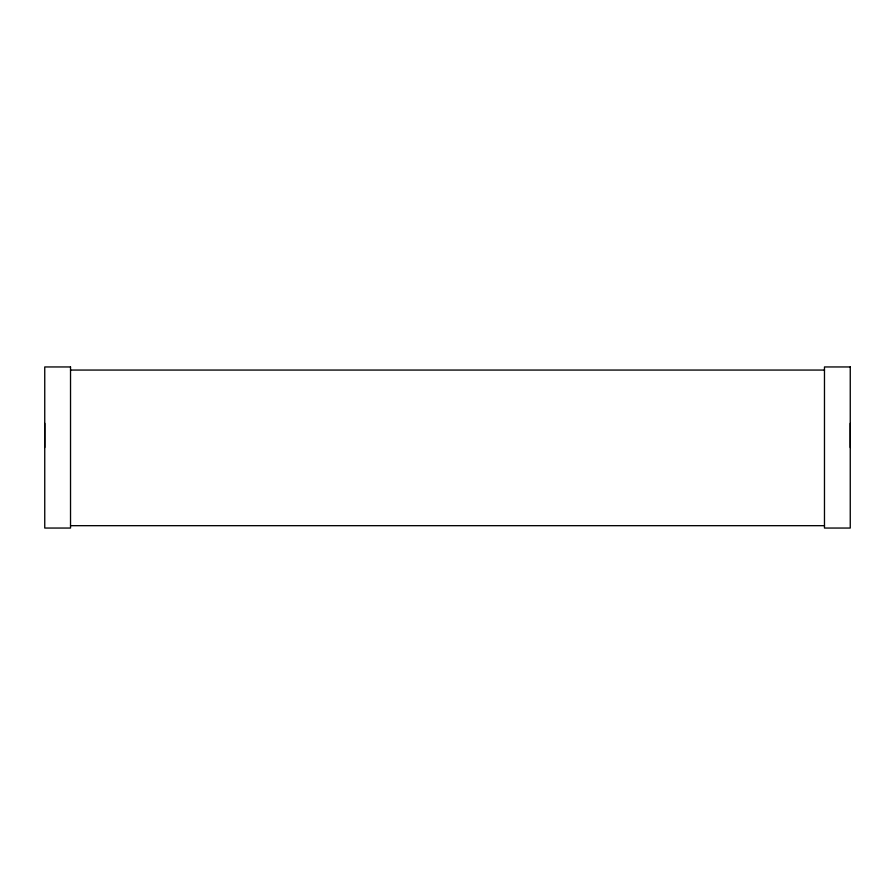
<?xml version="1.0" encoding="UTF-8"?>
<svg xmlns="http://www.w3.org/2000/svg" width="895" height="895" viewBox="0 0 895 895"><rect width="100%" height="100%" fill="white"/><g stroke="black" fill="none" stroke-linecap="round" stroke-linejoin="round"><path stroke-width="1.34" d="M44.75 447.5L44.75 423.335M850.25 447.5L850.25 423.335M70.526 370.06L824.474 370.06M70.526 525.678L824.474 525.678M70.526 366.95L44.75 366.95L44.75 528.05L70.526 528.05L70.526 366.95M850.25 366.95L824.474 366.95L824.474 528.05L850.25 528.05L850.25 366.95"/></g></svg>
